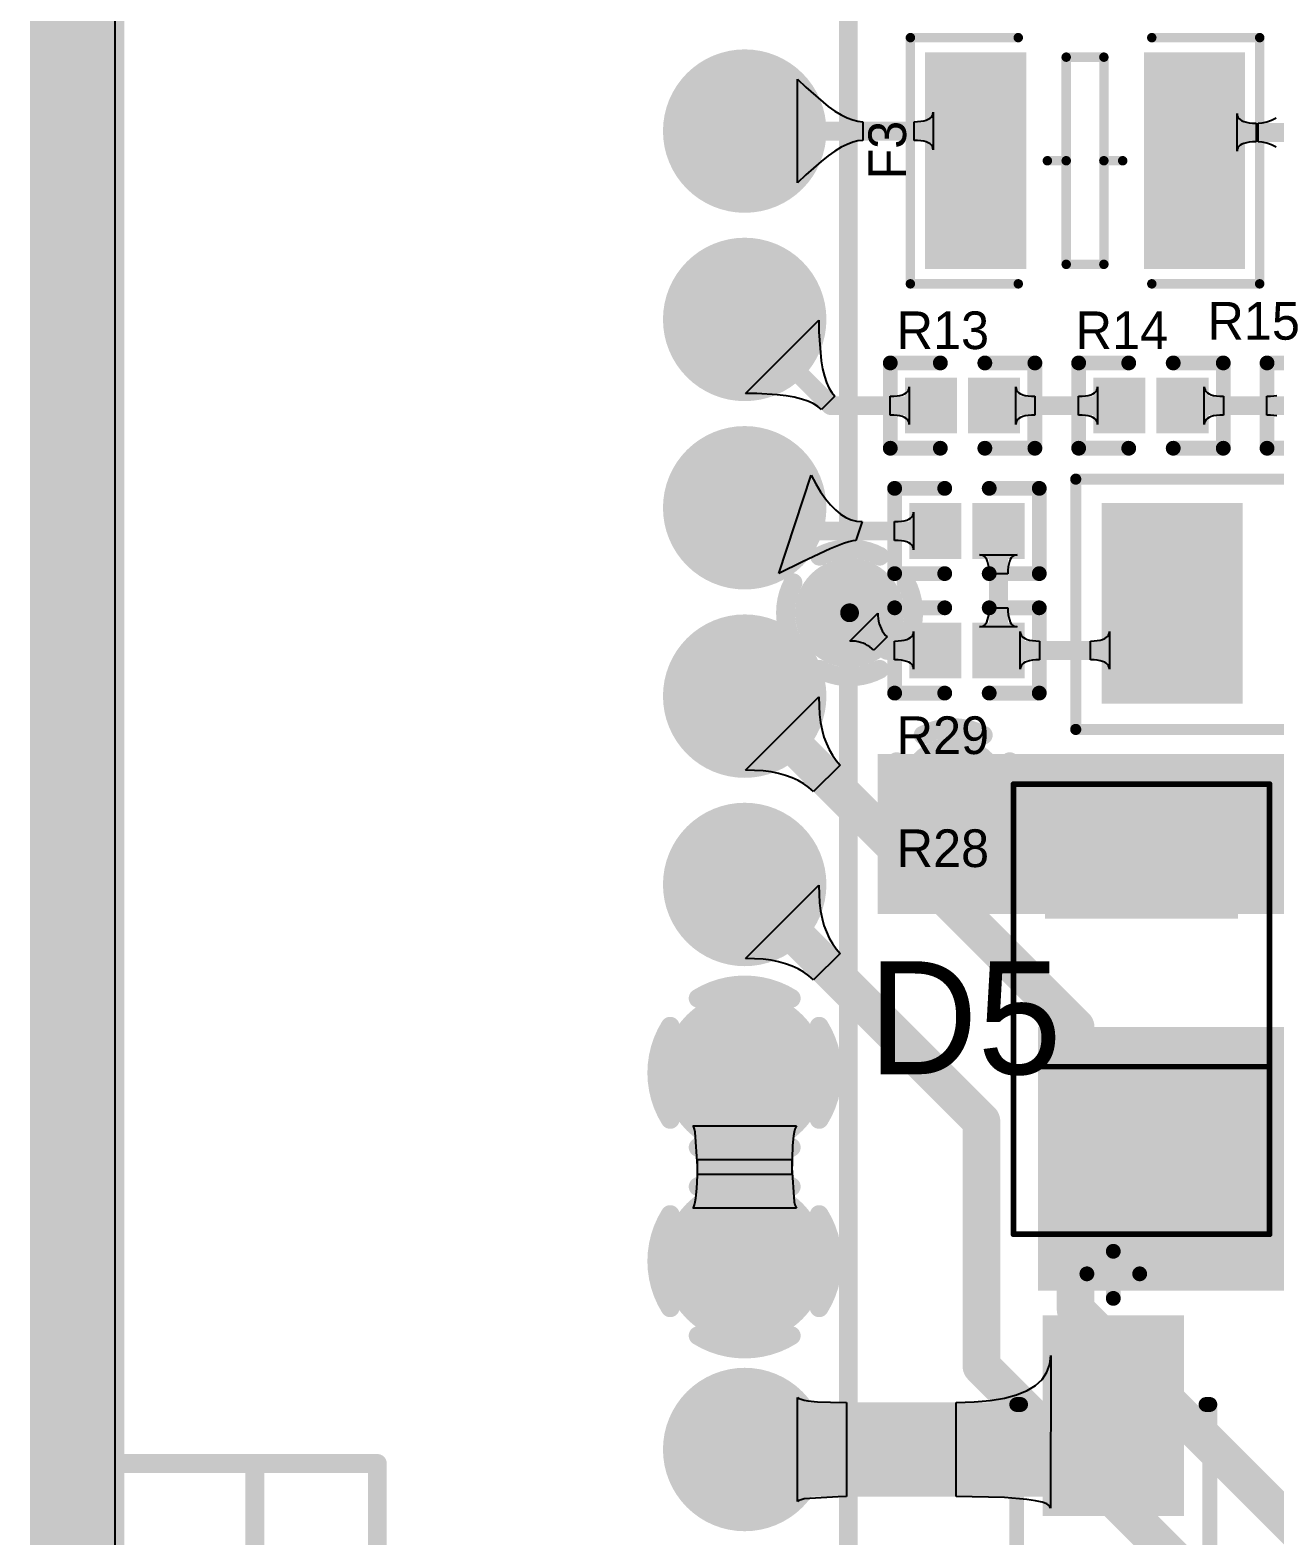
# Model space of a CAD drawing. Header units: millimetres. Extents: x -1 to 102, y -51 to 1.
# Drawn here: x -0.64 to 16.15, y -40.13 to -19.83 of the extents above; entities that cross this region are included whole.
import ezdxf

# ---------------------------------------------------------------- set-up
doc = ezdxf.new("R2010")
doc.units = ezdxf.units.MM
for name, color, linetype in [('BottomLayer', 5, 'Continuous'), ('InternalPlane1', 76, 'Continuous'), ('InternalPlane2', 16, 'Continuous'), ('Mechanical1', 6, 'Continuous'), ('MultiLayer', 9, 'Continuous'), ('TopLayer', 1, 'Continuous'), ('TopOverlay', 2, 'Continuous'), ('TopSolder', 216, 'Continuous')]:
    doc.layers.add(name, color=color, linetype=linetype)

msp = doc.modelspace()

# ---------------------------------------------------------------- linework, layer by layer
at = {"layer": 'BottomLayer'}
for p, q in [((9.01, -29.81), (10, -28.82)), ((10, -28.82), (10.002, -28.942)), ((10.002, -28.942), (10.009, -29.057)), ((10.009, -29.057), (10.023, -29.165)), ((10.023, -29.165), (10.043, -29.267)), ((10.043, -29.267), (10.069, -29.362)), ((10.069, -29.362), (10.101, -29.45)), ((10.101, -29.45), (10.138, -29.532)), ((10.138, -29.532), (10.182, -29.608)), ((10.182, -29.608), (10.232, -29.676)), ((9.132, -29.812), (9.01, -29.81)), ((9.247, -29.819), (9.132, -29.812)), ((9.355, -29.833), (9.247, -29.819)), ((9.457, -29.853), (9.355, -29.833)), ((10.288, -29.739), (9.929, -30.098)), ((10.232, -29.676), (10.288, -29.739)), ((9.552, -29.879), (9.457, -29.853)), ((9.64, -29.911), (9.552, -29.879)), ((9.722, -29.948), (9.64, -29.911)), ((9.798, -29.992), (9.722, -29.948)), ((9.866, -30.042), (9.798, -29.992)), ((9.929, -30.098), (9.866, -30.042)), ((9.01, -32.35), (10, -31.36)), ((10, -31.36), (10.002, -31.482)), ((10.002, -31.482), (10.009, -31.597)), ((10.009, -31.597), (10.023, -31.705)), ((10.023, -31.705), (10.043, -31.807)), ((10.043, -31.807), (10.069, -31.902)), ((10.069, -31.902), (10.101, -31.99)), ((10.101, -31.99), (10.138, -32.072)), ((10.138, -32.072), (10.182, -32.148)), ((10.288, -32.279), (9.929, -32.638)), ((10.182, -32.148), (10.232, -32.216)), ((10.232, -32.216), (10.288, -32.279)), ((9.132, -32.352), (9.01, -32.35)), ((9.247, -32.359), (9.132, -32.352)), ((9.355, -32.373), (9.247, -32.359)), ((9.457, -32.393), (9.355, -32.373)), ((9.552, -32.419), (9.457, -32.393)), ((9.64, -32.451), (9.552, -32.419)), ((9.722, -32.488), (9.64, -32.451)), ((9.798, -32.532), (9.722, -32.488)), ((9.866, -32.582), (9.798, -32.532)), ((9.929, -32.638), (9.866, -32.582))]:
    msp.add_line(p, q, dxfattribs=at)
for points, const_width in [([(8.5, -21.19, 1), (9.5, -21.19, 1)], 1), ([(8.5, -23.73, 1), (9.5, -23.73, 1)], 1), ([(8.5, -26.27, 1), (9.5, -26.27, 1)], 1), ([(10.223, -27.686, 1), (10.604, -27.686, 1)], 0.381), ([(8.5, -28.81, 1), (9.5, -28.81, 1)], 1), ([(8.873, -28.81, 1), (9.127, -28.81, 1)], 0.254), ([(11.62, -30.099, 1), (12.002, -30.099, 1)], 0.381), ([(8.5, -31.35, 1), (9.5, -31.35, 1)], 1), ([(8.873, -31.35, 1), (9.127, -31.35, 1)], 0.254), ([(8.5, -33.89, 1), (9.5, -33.89, 1)], 1), ([(13.335, -33.272, 1), (13.589, -33.272, 1)], 0.254), ([(13.335, -33.272, 1), (13.589, -33.272, 1)], 0.254), ([(12.065, -34.542, 1), (12.319, -34.542, 1)], 0.254), ([(12.065, -34.542, 1), (12.319, -34.542, 1)], 0.254), ([(8.5, -36.43, 1), (9.5, -36.43, 1)], 1), ([(13.335, -37.084, 1), (13.589, -37.084, 1)], 0.254), ([(13.335, -37.084, 1), (13.589, -37.084, 1)], 0.254), ([(12.065, -37.846, 1), (12.319, -37.846, 1)], 0.254), ([(12.065, -37.846, 1), (12.319, -37.846, 1)], 0.254), ([(8.5, -38.97, 1), (9.5, -38.97, 1)], 1)]:
    msp.add_lwpolyline(points, format="xyb", close=True, dxfattribs=dict(at, const_width=const_width))
at = {"layer": 'BottomLayer', "const_width": 0.508}
for points in [[(9, -28.81), (13.462, -33.272)], [(9, -31.35), (12.192, -34.542)], [(13.462, -37.084), (13.462, -33.272)], [(12.192, -37.846), (12.192, -34.542)], [(13.462, -37.084), (23.876, -47.498)], [(12.192, -37.846), (22.86, -48.514)]]:
    msp.add_lwpolyline(points, dxfattribs=at)
at = {"layer": 'InternalPlane1'}
msp.add_line((0.51, -49.655), (0.51, -0.51), dxfattribs=at)
at = {"layer": 'InternalPlane1', "const_width": 1.016}
msp.add_lwpolyline([(0, -50.165), (0, 0)], dxfattribs=at)
at = {"layer": 'InternalPlane1'}
for points, const_width in [([(8.471, -21.19, 1), (9.529, -21.19, 1)], 1.058), ([(8.471, -23.73, 1), (9.529, -23.73, 1)], 1.058), ([(8.471, -26.27, 1), (9.529, -26.27, 1)], 1.058), ([(9.945, -26.923, 1), (10.072, -26.923, 1)], 0.127), ([(10.756, -26.923, 1), (10.883, -26.923, 1)], 0.127), ([(9.588, -27.281, 1), (9.715, -27.281, 1)], 0.127), ([(11.113, -27.281, 1), (11.24, -27.281, 1)], 0.127), ([(8.471, -28.81, 1), (9.529, -28.81, 1)], 1.058), ([(9.588, -28.091, 1), (9.715, -28.091, 1)], 0.127), ([(11.113, -28.091, 1), (11.24, -28.091, 1)], 0.127), ([(9.945, -28.449, 1), (10.072, -28.449, 1)], 0.127), ([(10.756, -28.449, 1), (10.883, -28.449, 1)], 0.127), ([(11.342, -29.336, 1), (11.469, -29.336, 1)], 0.127), ([(12.153, -29.336, 1), (12.28, -29.336, 1)], 0.127), ([(10.985, -29.694, 1), (11.112, -29.694, 1)], 0.127), ([(12.51, -29.694, 1), (12.637, -29.694, 1)], 0.127), ([(8.471, -31.35, 1), (9.529, -31.35, 1)], 1.058), ([(10.985, -30.504, 1), (11.112, -30.504, 1)], 0.127), ([(12.51, -30.504, 1), (12.637, -30.504, 1)], 0.127), ([(11.342, -30.862, 1), (11.469, -30.862, 1)], 0.127), ([(12.153, -30.862, 1), (12.28, -30.862, 1)], 0.127), ([(8.309, -32.885, 1), (8.436, -32.885, 1)], 0.127), ([(9.564, -32.885, 1), (9.691, -32.885, 1)], 0.127), ([(7.932, -33.262, 1), (8.059, -33.262, 1)], 0.127), ([(9.941, -33.262, 1), (10.068, -33.262, 1)], 0.127), ([(7.932, -34.518, 1), (8.059, -34.518, 1)], 0.127), ([(9.941, -34.518, 1), (10.068, -34.518, 1)], 0.127), ([(8.309, -34.895, 1), (8.436, -34.895, 1)], 0.127), ([(9.564, -34.895, 1), (9.691, -34.895, 1)], 0.127), ([(8.309, -35.425, 1), (8.436, -35.425, 1)], 0.127), ([(9.564, -35.425, 1), (9.691, -35.425, 1)], 0.127), ([(7.932, -35.802, 1), (8.059, -35.802, 1)], 0.127), ([(9.941, -35.802, 1), (10.068, -35.802, 1)], 0.127), ([(7.932, -37.058, 1), (8.059, -37.058, 1)], 0.127), ([(9.941, -37.058, 1), (10.068, -37.058, 1)], 0.127), ([(8.309, -37.435, 1), (8.436, -37.435, 1)], 0.127), ([(9.564, -37.435, 1), (9.691, -37.435, 1)], 0.127), ([(8.471, -38.97, 1), (9.529, -38.97, 1)], 1.058)]:
    msp.add_lwpolyline(points, format="xyb", close=True, dxfattribs=dict(at, const_width=const_width))
at = {"layer": 'InternalPlane1', "const_width": 0.254}
for points in [[(10.009, -26.923, -0.249328), (10.819, -26.923)], [(9.651, -28.091, -0.249328), (9.651, -27.281)], [(11.177, -27.281, -0.249328), (11.177, -28.091)], [(10.819, -28.449, -0.249328), (10.009, -28.449)], [(11.406, -29.336, -0.249328), (12.216, -29.336)], [(11.048, -30.504, -0.249328), (11.048, -29.694)], [(12.574, -29.694, -0.249328), (12.574, -30.504)], [(12.216, -30.862, -0.249328), (11.406, -30.862)], [(8.372, -32.885, -0.286745), (9.628, -32.885)], [(7.995, -34.518, -0.286745), (7.995, -33.262)], [(10.005, -33.262, -0.286745), (10.005, -34.518)], [(9.628, -34.895, -0.286745), (8.372, -34.895)], [(8.372, -35.425, -0.286745), (9.628, -35.425)], [(7.995, -37.058, -0.286745), (7.995, -35.802)], [(10.005, -35.802, -0.286745), (10.005, -37.058)], [(9.628, -37.435, -0.286745), (8.372, -37.435)]]:
    msp.add_lwpolyline(points, format="xyb", dxfattribs=at)
at = {"layer": 'InternalPlane2'}
msp.add_line((0.51, -49.655), (0.51, -0.51), dxfattribs=at)
at = {"layer": 'InternalPlane2', "const_width": 1.016}
msp.add_lwpolyline([(0, -50.165), (0, 0)], dxfattribs=at)
at = {"layer": 'InternalPlane2'}
for points, const_width in [([(8.471, -21.19, 1), (9.529, -21.19, 1)], 1.058), ([(8.471, -23.73, 1), (9.529, -23.73, 1)], 1.058), ([(8.471, -26.27, 1), (9.529, -26.27, 1)], 1.058), ([(10.046, -27.686, 1), (10.782, -27.686, 1)], 0.737), ([(8.471, -28.81, 1), (9.529, -28.81, 1)], 1.058), ([(11.443, -30.099, 1), (12.179, -30.099, 1)], 0.737), ([(8.471, -31.35, 1), (9.529, -31.35, 1)], 1.058), ([(8.471, -33.89, 1), (9.529, -33.89, 1)], 1.058), ([(8.471, -36.43, 1), (9.529, -36.43, 1)], 1.058), ([(8.471, -38.97, 1), (9.529, -38.97, 1)], 1.058)]:
    msp.add_lwpolyline(points, format="xyb", close=True, dxfattribs=dict(at, const_width=const_width))
at = {"layer": 'Mechanical1', "const_width": 1.27}
msp.add_lwpolyline([(0, -50.165), (0, 0)], dxfattribs=at)
at = {"layer": 'MultiLayer'}
for points, const_width in [([(8.5, -21.19, 1), (9.5, -21.19, 1)], 1), ([(8.5, -23.73, 1), (9.5, -23.73, 1)], 1), ([(8.5, -26.27, 1), (9.5, -26.27, 1)], 1), ([(10.223, -27.686, 1), (10.604, -27.686, 1)], 0.381), ([(8.5, -28.81, 1), (9.5, -28.81, 1)], 1), ([(11.62, -30.099, 1), (12.002, -30.099, 1)], 0.381), ([(8.5, -31.35, 1), (9.5, -31.35, 1)], 1), ([(8.5, -33.89, 1), (9.5, -33.89, 1)], 1), ([(8.5, -36.43, 1), (9.5, -36.43, 1)], 1), ([(8.5, -38.97, 1), (9.5, -38.97, 1)], 1)]:
    msp.add_lwpolyline(points, format="xyb", close=True, dxfattribs=dict(at, const_width=const_width))
at = {"layer": 'TopLayer'}
for p, q in [((9.714, -21.89), (9.714, -20.49)), ((9.714, -20.49), (9.824, -20.599)), ((9.824, -20.599), (10.124, -20.857)), ((10.124, -20.857), (10.214, -20.92)), ((10.214, -20.92), (10.3, -20.971)), ((10.3, -20.971), (10.38, -21.011)), ((10.38, -21.011), (10.456, -21.04)), ((10.456, -21.04), (10.526, -21.057)), ((10.526, -21.057), (10.592, -21.063)), ((10.592, -21.063), (10.592, -21.317)), ((11.283, -21.063), (11.332, -21.062)), ((11.283, -21.317), (11.283, -21.063)), ((11.332, -21.062), (11.376, -21.058)), ((11.376, -21.058), (11.414, -21.052)), ((11.414, -21.052), (11.448, -21.043)), ((11.448, -21.043), (11.476, -21.031)), ((11.476, -21.031), (11.499, -21.017)), ((11.499, -21.017), (11.517, -21.001)), ((11.517, -21.001), (11.53, -20.982)), ((11.53, -20.982), (11.538, -20.96)), ((11.538, -20.96), (11.54, -20.936)), ((11.54, -20.936), (11.54, -21.444)), ((15.638, -21.463), (15.638, -20.955)), ((15.638, -20.955), (15.64, -20.979)), ((15.64, -20.979), (15.648, -21.001)), ((15.648, -21.001), (15.661, -21.02)), ((15.661, -21.02), (15.679, -21.036)), ((15.679, -21.036), (15.702, -21.05)), ((15.702, -21.05), (15.73, -21.062)), ((15.73, -21.062), (15.764, -21.071)), ((15.764, -21.071), (15.802, -21.077)), ((15.802, -21.077), (15.846, -21.081)), ((15.846, -21.081), (15.895, -21.082)), ((15.895, -21.082), (15.895, -21.336)), ((15.923, -21.082), (15.979, -21.078)), ((15.923, -21.336), (15.923, -21.082)), ((15.979, -21.078), (16.039, -21.065)), ((16.039, -21.065), (16.101, -21.043)), ((16.101, -21.043), (16.166, -21.013)), ((10.592, -21.317), (10.526, -21.323)), ((11.332, -21.318), (11.283, -21.317)), ((11.376, -21.322), (11.332, -21.318)), ((10.124, -21.523), (10.029, -21.598)), ((10.214, -21.46), (10.124, -21.523)), ((10.3, -21.409), (10.214, -21.46)), ((10.38, -21.369), (10.3, -21.409)), ((10.456, -21.34), (10.38, -21.369)), ((10.526, -21.323), (10.456, -21.34)), ((11.414, -21.328), (11.376, -21.322)), ((11.448, -21.337), (11.414, -21.328)), ((11.476, -21.349), (11.448, -21.337)), ((11.499, -21.363), (11.476, -21.349)), ((11.517, -21.379), (11.499, -21.363)), ((11.53, -21.398), (11.517, -21.379)), ((11.538, -21.42), (11.53, -21.398)), ((11.54, -21.444), (11.538, -21.42)), ((15.64, -21.439), (15.638, -21.463)), ((15.648, -21.417), (15.64, -21.439)), ((15.661, -21.398), (15.648, -21.417)), ((15.679, -21.382), (15.661, -21.398)), ((15.702, -21.368), (15.679, -21.382)), ((15.73, -21.356), (15.702, -21.368)), ((15.764, -21.347), (15.73, -21.356)), ((15.802, -21.341), (15.764, -21.347)), ((15.846, -21.337), (15.802, -21.341)), ((15.895, -21.336), (15.846, -21.337)), ((15.979, -21.34), (15.923, -21.336)), ((16.039, -21.353), (15.979, -21.34)), ((16.101, -21.375), (16.039, -21.353)), ((16.166, -21.405), (16.101, -21.375)), ((10.029, -21.598), (9.824, -21.781)), ((9.824, -21.781), (9.714, -21.89)), ((9.01, -24.73), (10, -23.74)), ((10, -23.74), (10.001, -23.895)), ((10.001, -23.895), (10.031, -24.289)), ((10.031, -24.289), (10.05, -24.398)), ((10.05, -24.398), (10.074, -24.494)), ((10.074, -24.494), (10.102, -24.58)), ((9.165, -24.731), (9.01, -24.73)), ((9.439, -24.746), (9.165, -24.731)), ((9.559, -24.761), (9.439, -24.746)), ((9.668, -24.78), (9.559, -24.761)), ((10.215, -24.766), (10.036, -24.945)), ((10.102, -24.58), (10.135, -24.653)), ((10.135, -24.653), (10.173, -24.715)), ((10.173, -24.715), (10.215, -24.766)), ((10.962, -24.765), (11.011, -24.764)), ((10.962, -25.019), (10.962, -24.765)), ((11.011, -24.764), (11.055, -24.76)), ((11.055, -24.76), (11.093, -24.754)), ((11.093, -24.754), (11.127, -24.745)), ((11.127, -24.745), (11.155, -24.733)), ((11.155, -24.733), (11.178, -24.719)), ((11.178, -24.719), (11.196, -24.703)), ((11.196, -24.703), (11.209, -24.684)), ((11.209, -24.684), (11.217, -24.662)), ((11.217, -24.662), (11.219, -24.638)), ((11.219, -24.638), (11.219, -25.146)), ((12.657, -25.146), (12.657, -24.638)), ((12.657, -24.638), (12.659, -24.662)), ((12.659, -24.662), (12.667, -24.684)), ((12.667, -24.684), (12.68, -24.703)), ((12.68, -24.703), (12.698, -24.719)), ((12.698, -24.719), (12.721, -24.733)), ((12.721, -24.733), (12.749, -24.745)), ((12.749, -24.745), (12.783, -24.754)), ((12.783, -24.754), (12.821, -24.76)), ((12.821, -24.76), (12.865, -24.764)), ((12.865, -24.764), (12.914, -24.765)), ((12.914, -24.765), (12.914, -25.019)), ((13.502, -24.765), (13.551, -24.764)), ((13.502, -25.019), (13.502, -24.765)), ((13.551, -24.764), (13.595, -24.76)), ((13.595, -24.76), (13.633, -24.754)), ((13.633, -24.754), (13.667, -24.745)), ((13.667, -24.745), (13.695, -24.733)), ((13.695, -24.733), (13.718, -24.719)), ((13.718, -24.719), (13.736, -24.703)), ((13.736, -24.703), (13.749, -24.684)), ((13.749, -24.684), (13.757, -24.662)), ((13.757, -24.662), (13.759, -24.638)), ((13.759, -24.638), (13.759, -25.146)), ((15.197, -25.146), (15.197, -24.638)), ((15.197, -24.638), (15.199, -24.662)), ((15.199, -24.662), (15.207, -24.684)), ((15.207, -24.684), (15.22, -24.703)), ((15.22, -24.703), (15.238, -24.719)), ((15.238, -24.719), (15.261, -24.733)), ((15.261, -24.733), (15.289, -24.745)), ((15.289, -24.745), (15.323, -24.754)), ((15.323, -24.754), (15.361, -24.76)), ((15.361, -24.76), (15.405, -24.764)), ((15.405, -24.764), (15.454, -24.765)), ((15.454, -24.765), (15.454, -25.019)), ((16.042, -24.765), (16.091, -24.764)), ((16.042, -25.019), (16.042, -24.765)), ((16.091, -24.764), (16.135, -24.76)), ((16.135, -24.76), (16.173, -24.754)), ((9.764, -24.804), (9.668, -24.78)), ((9.85, -24.832), (9.764, -24.804)), ((9.923, -24.865), (9.85, -24.832)), ((9.985, -24.903), (9.923, -24.865)), ((10.036, -24.945), (9.985, -24.903)), ((11.011, -25.02), (10.962, -25.019)), ((11.055, -25.024), (11.011, -25.02)), ((11.093, -25.03), (11.055, -25.024)), ((11.127, -25.039), (11.093, -25.03)), ((11.155, -25.051), (11.127, -25.039)), ((11.178, -25.065), (11.155, -25.051)), ((11.196, -25.081), (11.178, -25.065)), ((11.209, -25.1), (11.196, -25.081)), ((11.217, -25.122), (11.209, -25.1)), ((11.219, -25.146), (11.217, -25.122)), ((12.659, -25.122), (12.657, -25.146)), ((12.667, -25.1), (12.659, -25.122)), ((12.68, -25.081), (12.667, -25.1)), ((12.698, -25.065), (12.68, -25.081)), ((12.721, -25.051), (12.698, -25.065)), ((12.749, -25.039), (12.721, -25.051)), ((12.783, -25.03), (12.749, -25.039)), ((12.821, -25.024), (12.783, -25.03)), ((12.865, -25.02), (12.821, -25.024)), ((12.914, -25.019), (12.865, -25.02)), ((13.551, -25.02), (13.502, -25.019)), ((13.595, -25.024), (13.551, -25.02)), ((13.633, -25.03), (13.595, -25.024)), ((13.667, -25.039), (13.633, -25.03)), ((13.695, -25.051), (13.667, -25.039)), ((13.718, -25.065), (13.695, -25.051)), ((13.736, -25.081), (13.718, -25.065)), ((13.749, -25.1), (13.736, -25.081)), ((13.757, -25.122), (13.749, -25.1)), ((13.759, -25.146), (13.757, -25.122)), ((15.199, -25.122), (15.197, -25.146)), ((15.207, -25.1), (15.199, -25.122)), ((15.22, -25.081), (15.207, -25.1)), ((15.238, -25.065), (15.22, -25.081)), ((15.261, -25.051), (15.238, -25.065)), ((15.289, -25.039), (15.261, -25.051)), ((15.323, -25.03), (15.289, -25.039)), ((15.361, -25.024), (15.323, -25.03)), ((15.405, -25.02), (15.361, -25.024)), ((15.454, -25.019), (15.405, -25.02)), ((16.091, -25.02), (16.042, -25.019)), ((16.135, -25.024), (16.091, -25.02)), ((16.173, -25.03), (16.135, -25.024)), ((9.459, -27.158), (9.897, -25.829)), ((9.897, -25.829), (9.96, -25.948)), ((9.96, -25.948), (10.023, -26.055)), ((10.023, -26.055), (10.089, -26.149)), ((10.089, -26.149), (10.155, -26.23)), ((10.155, -26.23), (10.223, -26.299)), ((10.223, -26.299), (10.292, -26.356)), ((10.292, -26.356), (10.363, -26.4)), ((11.237, -26.41), (11.255, -26.394)), ((11.255, -26.394), (11.268, -26.375)), ((11.268, -26.375), (11.276, -26.353)), ((11.276, -26.353), (11.278, -26.329)), ((11.278, -26.329), (11.278, -26.837)), ((10.363, -26.4), (10.435, -26.431)), ((10.435, -26.431), (10.508, -26.45)), ((10.583, -26.456), (10.498, -26.71)), ((10.508, -26.45), (10.583, -26.456)), ((11.021, -26.456), (11.07, -26.455)), ((11.021, -26.71), (11.021, -26.456)), ((11.07, -26.455), (11.114, -26.451)), ((11.114, -26.451), (11.152, -26.445)), ((11.152, -26.445), (11.186, -26.436)), ((11.186, -26.436), (11.214, -26.424)), ((11.214, -26.424), (11.237, -26.41)), ((10.333, -26.75), (10.153, -26.822)), ((10.402, -26.728), (10.333, -26.75)), ((10.457, -26.714), (10.402, -26.728)), ((10.498, -26.71), (10.457, -26.714)), ((11.07, -26.711), (11.021, -26.71)), ((11.114, -26.715), (11.07, -26.711)), ((11.152, -26.721), (11.114, -26.715)), ((11.186, -26.73), (11.152, -26.721)), ((11.214, -26.742), (11.186, -26.73)), ((11.237, -26.756), (11.214, -26.742)), ((11.255, -26.772), (11.237, -26.756)), ((11.268, -26.791), (11.255, -26.772)), ((11.276, -26.813), (11.268, -26.791)), ((9.778, -26.997), (9.459, -27.158)), ((10.153, -26.822), (9.778, -26.997)), ((11.278, -26.837), (11.276, -26.813)), ((12.192, -26.907), (12.168, -26.905)), ((12.168, -26.905), (12.676, -26.905)), ((12.214, -26.915), (12.192, -26.907)), ((12.233, -26.928), (12.214, -26.915)), ((12.249, -26.946), (12.233, -26.928)), ((12.263, -26.968), (12.249, -26.946)), ((12.275, -26.996), (12.263, -26.968)), ((12.284, -27.029), (12.275, -26.996)), ((12.569, -26.996), (12.56, -27.029)), ((12.581, -26.968), (12.569, -26.996)), ((12.595, -26.946), (12.581, -26.968)), ((12.611, -26.928), (12.595, -26.946)), ((12.63, -26.915), (12.611, -26.928)), ((12.652, -26.907), (12.63, -26.915)), ((12.676, -26.905), (12.652, -26.907)), ((12.29, -27.068), (12.284, -27.029)), ((12.294, -27.111), (12.29, -27.068)), ((12.295, -27.159), (12.294, -27.111)), ((12.549, -27.159), (12.295, -27.159)), ((12.55, -27.111), (12.549, -27.159)), ((12.554, -27.068), (12.55, -27.111)), ((12.56, -27.029), (12.554, -27.068)), ((10.418, -28.067), (10.795, -27.69)), ((10.795, -27.69), (10.796, -27.728)), ((10.796, -27.728), (10.799, -27.765)), ((10.799, -27.765), (10.805, -27.801)), ((10.805, -27.801), (10.814, -27.835)), ((12.249, -27.834), (12.263, -27.811)), ((12.263, -27.811), (12.275, -27.783)), ((12.275, -27.783), (12.284, -27.749)), ((12.284, -27.749), (12.29, -27.711)), ((12.29, -27.711), (12.294, -27.667)), ((12.294, -27.667), (12.295, -27.618)), ((12.295, -27.618), (12.549, -27.618)), ((12.549, -27.618), (12.55, -27.667)), ((12.55, -27.667), (12.554, -27.711)), ((12.554, -27.711), (12.56, -27.749)), ((12.56, -27.749), (12.569, -27.783)), ((12.569, -27.783), (12.581, -27.811)), ((12.581, -27.811), (12.595, -27.834)), ((10.919, -28.012), (10.74, -28.191)), ((10.814, -27.835), (10.825, -27.868)), ((10.825, -27.868), (10.839, -27.9)), ((10.839, -27.9), (10.855, -27.93)), ((10.855, -27.93), (10.874, -27.959)), ((10.874, -27.959), (10.895, -27.986)), ((10.895, -27.986), (10.919, -28.012)), ((11.214, -28.035), (11.237, -28.021)), ((11.237, -28.021), (11.255, -28.005)), ((11.255, -28.005), (11.268, -27.986)), ((11.268, -27.986), (11.276, -27.964)), ((11.276, -27.964), (11.278, -27.94)), ((11.278, -27.94), (11.278, -28.448)), ((12.168, -27.875), (12.192, -27.873)), ((12.676, -27.875), (12.168, -27.875)), ((12.192, -27.873), (12.214, -27.865)), ((12.214, -27.865), (12.233, -27.852)), ((12.233, -27.852), (12.249, -27.834)), ((12.595, -27.834), (12.611, -27.852)), ((12.611, -27.852), (12.63, -27.865)), ((12.63, -27.865), (12.652, -27.873)), ((12.652, -27.873), (12.676, -27.875)), ((12.716, -28.448), (12.716, -27.94)), ((12.716, -27.94), (12.718, -27.964)), ((12.718, -27.964), (12.726, -27.986)), ((12.726, -27.986), (12.739, -28.005)), ((12.739, -28.005), (12.757, -28.021)), ((12.757, -28.021), (12.78, -28.035)), ((13.854, -28.035), (13.876, -28.021)), ((13.876, -28.021), (13.894, -28.005)), ((13.894, -28.005), (13.907, -27.986)), ((13.907, -27.986), (13.915, -27.964)), ((13.915, -27.964), (13.917, -27.94)), ((13.917, -27.94), (13.917, -28.448)), ((10.456, -28.068), (10.418, -28.067)), ((10.493, -28.071), (10.456, -28.068)), ((10.529, -28.077), (10.493, -28.071)), ((10.563, -28.086), (10.529, -28.077)), ((10.596, -28.097), (10.563, -28.086)), ((10.628, -28.111), (10.596, -28.097)), ((10.658, -28.127), (10.628, -28.111)), ((10.687, -28.146), (10.658, -28.127)), ((10.714, -28.167), (10.687, -28.146)), ((10.74, -28.191), (10.714, -28.167)), ((11.021, -28.067), (11.07, -28.066)), ((11.021, -28.321), (11.021, -28.067)), ((11.07, -28.066), (11.114, -28.062)), ((11.114, -28.062), (11.152, -28.056)), ((11.152, -28.056), (11.186, -28.047)), ((11.186, -28.047), (11.214, -28.035)), ((12.78, -28.035), (12.808, -28.047)), ((12.808, -28.047), (12.842, -28.056)), ((12.842, -28.056), (12.88, -28.062)), ((12.88, -28.062), (12.924, -28.066)), ((12.924, -28.066), (12.973, -28.067)), ((12.973, -28.067), (12.973, -28.321)), ((13.663, -28.067), (13.711, -28.066)), ((13.663, -28.321), (13.663, -28.067)), ((13.711, -28.066), (13.754, -28.062)), ((13.754, -28.062), (13.793, -28.056)), ((13.793, -28.056), (13.826, -28.047)), ((13.826, -28.047), (13.854, -28.035)), ((11.07, -28.322), (11.021, -28.321)), ((11.114, -28.326), (11.07, -28.322)), ((11.152, -28.332), (11.114, -28.326)), ((11.186, -28.341), (11.152, -28.332)), ((11.214, -28.353), (11.186, -28.341)), ((11.237, -28.367), (11.214, -28.353)), ((11.255, -28.383), (11.237, -28.367)), ((11.268, -28.402), (11.255, -28.383)), ((11.276, -28.424), (11.268, -28.402)), ((11.278, -28.448), (11.276, -28.424)), ((12.718, -28.424), (12.716, -28.448)), ((12.726, -28.402), (12.718, -28.424)), ((12.739, -28.383), (12.726, -28.402)), ((12.757, -28.367), (12.739, -28.383)), ((12.78, -28.353), (12.757, -28.367)), ((12.808, -28.341), (12.78, -28.353)), ((12.842, -28.332), (12.808, -28.341)), ((12.88, -28.326), (12.842, -28.332)), ((12.924, -28.322), (12.88, -28.326)), ((12.973, -28.321), (12.924, -28.322)), ((13.711, -28.322), (13.663, -28.321)), ((13.754, -28.326), (13.711, -28.322)), ((13.793, -28.332), (13.754, -28.326)), ((13.826, -28.341), (13.793, -28.332)), ((13.854, -28.353), (13.826, -28.341)), ((13.876, -28.367), (13.854, -28.353)), ((13.894, -28.383), (13.876, -28.367)), ((13.907, -28.402), (13.894, -28.383)), ((13.915, -28.424), (13.907, -28.402)), ((13.917, -28.448), (13.915, -28.424)), ((8.312, -34.622), (8.3, -34.604)), ((8.3, -34.604), (9.7, -34.604)), ((8.323, -34.651), (8.312, -34.622)), ((8.333, -34.69), (8.323, -34.651)), ((8.364, -35.149), (8.333, -34.69)), ((9.667, -34.69), (9.658, -34.74)), ((9.677, -34.651), (9.667, -34.69)), ((9.688, -34.622), (9.677, -34.651)), ((9.7, -34.604), (9.688, -34.622)), ((9.645, -34.872), (9.638, -35.046)), ((9.658, -34.74), (9.645, -34.872)), ((8.362, -35.274), (8.365, -35.057)), ((8.365, -35.057), (9.635, -35.057)), ((9.638, -35.046), (9.635, -35.263)), ((9.635, -35.057), (9.636, -35.171)), ((8.355, -35.448), (8.362, -35.274)), ((8.365, -35.263), (8.364, -35.149)), ((9.635, -35.263), (8.365, -35.263)), ((9.636, -35.171), (9.667, -35.63)), ((8.342, -35.58), (8.355, -35.448)), ((8.3, -35.716), (8.312, -35.698)), ((9.7, -35.716), (8.3, -35.716)), ((8.312, -35.698), (8.323, -35.669)), ((8.323, -35.669), (8.333, -35.63)), ((8.333, -35.63), (8.342, -35.58)), ((9.667, -35.63), (9.677, -35.669)), ((9.677, -35.669), (9.688, -35.698)), ((9.688, -35.698), (9.7, -35.716)), ((13.113, -37.821), (13.126, -37.7)), ((13.126, -37.7), (13.123, -39.76)), ((13.011, -38.024), (13.075, -37.929)), ((13.075, -37.929), (13.113, -37.821)), ((12.807, -38.176), (12.922, -38.106)), ((12.922, -38.106), (13.011, -38.024)), ((9.714, -39.67), (9.714, -38.27)), ((9.714, -38.27), (9.732, -38.282)), ((9.732, -38.282), (9.761, -38.293)), ((9.761, -38.293), (9.8, -38.303)), ((9.8, -38.303), (9.85, -38.312)), ((9.85, -38.312), (9.982, -38.325)), ((9.982, -38.325), (10.156, -38.332)), ((10.156, -38.332), (10.373, -38.335)), ((10.373, -38.335), (10.373, -39.605)), ((11.853, -38.335), (12.095, -38.329)), ((11.853, -39.605), (11.853, -38.335)), ((12.095, -38.329), (12.311, -38.31)), ((12.311, -38.31), (12.502, -38.278)), ((12.502, -38.278), (12.667, -38.233)), ((12.667, -38.233), (12.807, -38.176)), ((9.732, -39.658), (9.714, -39.67)), ((9.761, -39.647), (9.732, -39.658)), ((9.8, -39.637), (9.761, -39.647)), ((10.259, -39.606), (9.8, -39.637)), ((10.373, -39.605), (10.259, -39.606)), ((12.501, -39.619), (11.853, -39.605)), ((12.806, -39.644), (12.501, -39.619)), ((12.92, -39.661), (12.806, -39.644)), ((13.009, -39.681), (12.92, -39.661)), ((13.072, -39.704), (13.009, -39.681)), ((13.11, -39.731), (13.072, -39.704)), ((13.123, -39.76), (13.11, -39.731))]:
    msp.add_line(p, q, dxfattribs=at)
for points, const_width in [([(8.5, -21.19, 1), (9.5, -21.19, 1)], 1), ([(8.936, -21.19, 1), (9.063, -21.19, 1)], 0.127), ([(11.65, -21.19, 1), (11.777, -21.19, 1)], 0.127), ([(11.65, -21.19, 1), (11.777, -21.19, 1)], 0.127), ([(15.382, -21.209, 1), (15.509, -21.209, 1)], 0.127), ([(15.382, -21.209, 1), (15.509, -21.209, 1)], 0.127), ([(12.05, -21.59, 1), (12.177, -21.59, 1)], 0.127), ([(15.001, -21.59, 1), (15.128, -21.59, 1)], 0.127), ([(8.5, -23.73, 1), (9.5, -23.73, 1)], 1), ([(8.936, -23.73, 1), (9.063, -23.73, 1)], 0.127), ([(10.098, -24.892, 1), (10.225, -24.892, 1)], 0.127), ([(10.098, -24.892, 1), (10.225, -24.892, 1)], 0.127), ([(11.449, -24.892, 1), (11.576, -24.892, 1)], 0.127), ([(12.299, -24.892, 1), (12.426, -24.892, 1)], 0.127), ([(13.989, -24.892, 1), (14.116, -24.892, 1)], 0.127), ([(14.839, -24.892, 1), (14.966, -24.892, 1)], 0.127), ([(8.5, -26.27, 1), (9.5, -26.27, 1)], 1), ([(8.936, -26.27, 1), (9.063, -26.27, 1)], 0.127), ([(9.249, -26.583, 1), (9.376, -26.583, 1)], 0.127), ([(9.249, -26.583, 1), (9.376, -26.583, 1)], 0.127), ([(11.509, -26.583, 1), (11.636, -26.583, 1)], 0.127), ([(12.359, -26.583, 1), (12.486, -26.583, 1)], 0.127), ([(10.223, -27.686, 1), (10.604, -27.686, 1)], 0.381), ([(10.351, -27.686, 1), (10.477, -27.686, 1)], 0.127), ([(14.7, -27.559, 1), (14.827, -27.559, 1)], 0.127), ([(8.5, -28.81, 1), (9.5, -28.81, 1)], 1), ([(10.858, -28.194, 1), (10.985, -28.194, 1)], 0.127), ([(10.858, -28.194, 1), (10.985, -28.194, 1)], 0.127), ([(11.509, -28.194, 1), (11.636, -28.194, 1)], 0.127), ([(12.359, -28.194, 1), (12.486, -28.194, 1)], 0.127), ([(12.359, -28.194, 1), (12.486, -28.194, 1)], 0.127), ([(14.066, -28.194, 1), (14.193, -28.194, 1)], 0.127), ([(14.066, -28.194, 1), (14.193, -28.194, 1)], 0.127), ([(11.62, -30.099, 1), (12.002, -30.099, 1)], 0.381), ([(8.5, -31.35, 1), (9.5, -31.35, 1)], 1), ([(8.5, -33.89, 1), (9.5, -33.89, 1)], 1), ([(8.682, -33.89, 1), (9.317, -33.89, 1)], 0.635), ([(8.5, -36.43, 1), (9.5, -36.43, 1)], 1), ([(8.682, -36.43, 1), (9.317, -36.43, 1)], 0.635), ([(8.5, -38.97, 1), (9.5, -38.97, 1)], 1), ([(13.652, -38.513, 1), (14.287, -38.513, 1)], 0.635), ([(13.652, -38.755, 1), (14.287, -38.755, 1)], 0.635), ([(13.652, -38.755, 1), (14.287, -38.755, 1)], 0.635), ([(8.682, -38.97, 1), (9.317, -38.97, 1)], 0.635), ([(13.437, -38.97, 1), (14.072, -38.97, 1)], 0.635), ([(13.437, -38.97, 1), (14.072, -38.97, 1)], 0.635)]:
    msp.add_lwpolyline(points, format="xyb", close=True, dxfattribs=dict(at, const_width=const_width))
for points, const_width in [([(9, -21.19), (11.714, -21.19)], 0.254), ([(11.714, -21.19), (12.114, -21.59)], 0.254), ([(15.064, -21.59), (15.445, -21.209)], 0.254), ([(15.445, -21.209), (17.193, -21.209)], 0.254), ([(9, -23.73), (10.162, -24.892)], 0.254), ([(10.162, -24.892), (11.513, -24.892)], 0.254), ([(12.363, -24.892), (14.053, -24.892)], 0.254), ([(14.903, -24.892), (16.593, -24.892)], 0.254), ([(9, -26.27), (9.313, -26.583)], 0.254), ([(9.313, -26.583), (11.572, -26.583)], 0.254), ([(12.422, -28.194), (12.422, -26.583)], 0.254), ([(10.414, -27.686), (10.922, -28.194)], 0.254), ([(14.129, -28.194), (14.764, -27.559)], 0.254), ([(10.922, -28.194), (11.572, -28.194)], 0.254), ([(12.422, -28.194), (14.129, -28.194)], 0.254), ([(9, -36.43), (9, -33.89)], 1.27), ([(13.97, -38.755), (13.97, -38.513)], 1.27), ([(13.755, -38.97), (13.97, -38.755)], 1.27), ([(9, -38.97), (13.755, -38.97)], 1.27)]:
    msp.add_lwpolyline(points, dxfattribs=dict(at, const_width=const_width))
for points in [[(11.534, -22.95), (12.694, -22.95), (11.534, -20.23), (12.694, -20.23)], [(14.484, -22.95), (15.644, -22.95), (14.484, -20.23), (15.644, -20.23)], [(11.813, -24.567), (11.213, -24.567), (11.813, -25.217), (11.213, -25.217)], [(12.663, -24.567), (12.063, -24.567), (12.663, -25.217), (12.063, -25.217)], [(14.353, -24.567), (13.753, -24.567), (14.353, -25.217), (13.753, -25.217)], [(15.203, -24.567), (14.603, -24.567), (15.203, -25.217), (14.603, -25.217)], [(11.272, -26.908), (11.872, -26.908), (11.272, -26.258), (11.872, -26.258)], [(12.122, -26.908), (12.722, -26.908), (12.122, -26.258), (12.722, -26.258)], [(13.914, -26.309), (13.914, -28.809), (15.614, -26.309), (15.614, -28.809)], [(11.272, -28.519), (11.872, -28.519), (11.272, -27.869), (11.872, -27.869)], [(12.122, -28.519), (12.722, -28.519), (12.122, -27.869), (12.722, -27.869)], [(10.795, -31.75), (18.034, -31.75), (10.795, -29.591), (18.034, -29.591)], [(13.101, -31.76), (15.601, -31.76), (13.101, -30.16), (15.601, -30.16)], [(12.954, -36.83), (18.923, -36.83), (12.954, -33.274), (18.923, -33.274)], [(13.101, -35.88), (15.601, -35.88), (13.101, -34.28), (15.601, -34.28)], [(14.82, -39.763), (14.82, -37.263), (13.12, -39.763), (13.12, -37.263)]]:
    msp.add_solid(points, dxfattribs=at)
at = {"layer": 'TopOverlay'}
for points, const_width in [([(0.1, -41.19), (0.1, -8.81)], 0.254), ([(10.397, -41.19), (10.397, -8.81)], 0.254), ([(11.234, -19.93), (12.689, -19.93)], 0.127), ([(11.234, -23.25), (11.234, -19.93)], 0.127), ([(14.489, -19.93), (15.944, -19.93)], 0.127), ([(15.944, -23.25), (15.944, -19.93)], 0.127), ([(13.335, -22.987), (13.335, -20.193)], 0.127), ([(13.335, -20.193), (13.843, -20.193)], 0.127), ([(13.843, -22.987), (13.843, -20.193)], 0.127), ([(13.081, -21.59), (13.335, -21.59)], 0.127), ([(13.843, -21.59), (14.097, -21.59)], 0.127), ([(13.335, -22.987), (13.843, -22.987)], 0.127), ([(11.234, -23.25), (12.689, -23.25)], 0.127), ([(14.489, -23.25), (15.944, -23.25)], 0.127), ([(10.963, -25.467), (10.963, -24.317)], 0.2), ([(10.963, -24.317), (11.638, -24.317)], 0.2), ([(12.238, -24.317), (12.913, -24.317)], 0.2), ([(12.913, -25.467), (12.913, -24.317)], 0.2), ([(13.503, -25.467), (13.503, -24.317)], 0.2), ([(13.503, -24.317), (14.178, -24.317)], 0.2), ([(14.778, -24.317), (15.453, -24.317)], 0.2), ([(15.453, -25.467), (15.453, -24.317)], 0.2), ([(16.043, -25.467), (16.043, -24.317)], 0.2), ([(16.043, -24.317), (16.718, -24.317)], 0.2), ([(10.963, -25.467), (11.638, -25.467)], 0.2), ([(12.238, -25.467), (12.913, -25.467)], 0.2), ([(13.503, -25.467), (14.178, -25.467)], 0.2), ([(14.778, -25.467), (15.453, -25.467)], 0.2), ([(16.043, -25.467), (16.718, -25.467)], 0.2), ([(11.022, -27.158), (11.022, -26.008)], 0.2), ([(11.022, -26.008), (11.697, -26.008)], 0.2), ([(12.297, -26.008), (12.972, -26.008)], 0.2), ([(12.972, -27.158), (12.972, -26.008)], 0.2), ([(13.464, -25.884), (20.064, -25.884)], 0.15), ([(13.464, -29.259), (13.464, -25.884)], 0.15), ([(11.022, -27.158), (11.697, -27.158)], 0.2), ([(12.297, -27.158), (12.972, -27.158)], 0.2), ([(11.022, -28.769), (11.022, -27.619)], 0.2), ([(11.022, -27.619), (11.697, -27.619)], 0.2), ([(12.297, -27.619), (12.972, -27.619)], 0.2), ([(12.972, -28.769), (12.972, -27.619)], 0.2), ([(11.022, -28.769), (11.697, -28.769)], 0.2), ([(12.297, -28.769), (12.972, -28.769)], 0.2), ([(13.464, -29.259), (20.064, -29.259)], 0.15), ([(12.624, -29.997), (16.078, -29.997)], 0.0762), ([(12.624, -36.068), (12.624, -29.997)], 0.0762), ([(16.078, -36.068), (16.078, -29.997)], 0.0762), ([(12.624, -33.807), (16.078, -33.807)], 0.0762), ([(12.624, -36.068), (16.078, -36.068)], 0.0762), ([(13.97, -36.932), (13.97, -36.297)], 0.2), ([(13.614, -36.601), (14.326, -36.601)], 0.2), ([(12.668, -40.863), (12.668, -38.363)], 0.2), ([(12.668, -38.363), (12.72, -38.363)], 0.2), ([(15.22, -38.363), (15.272, -38.363)], 0.2), ([(15.272, -40.863), (15.272, -38.363)], 0.2), ([(0.11, -39.158), (4.047, -39.158)], 0.254), ([(2.396, -40.555), (2.396, -39.158)], 0.254), ([(4.047, -40.555), (4.047, -39.158)], 0.254)]:
    msp.add_lwpolyline(points, dxfattribs=dict(at, const_width=const_width))
for points, const_width in [([(11.202, -19.93, 1), (11.266, -19.93, 1)], 0.0635), ([(11.202, -19.93, 1), (11.266, -19.93, 1)], 0.0635), ([(12.657, -19.93, 1), (12.721, -19.93, 1)], 0.0635), ([(14.457, -19.93, 1), (14.521, -19.93, 1)], 0.0635), ([(15.912, -19.93, 1), (15.976, -19.93, 1)], 0.0635), ([(15.912, -19.93, 1), (15.976, -19.93, 1)], 0.0635), ([(13.303, -20.193, 1), (13.367, -20.193, 1)], 0.0635), ([(13.303, -20.193, 1), (13.367, -20.193, 1)], 0.0635), ([(13.811, -20.193, 1), (13.875, -20.193, 1)], 0.0635), ([(13.811, -20.193, 1), (13.875, -20.193, 1)], 0.0635), ([(13.049, -21.59, 1), (13.113, -21.59, 1)], 0.0635), ([(13.303, -21.59, 1), (13.367, -21.59, 1)], 0.0635), ([(13.811, -21.59, 1), (13.875, -21.59, 1)], 0.0635), ([(14.065, -21.59, 1), (14.129, -21.59, 1)], 0.0635), ([(13.303, -22.987, 1), (13.367, -22.987, 1)], 0.0635), ([(13.303, -22.987, 1), (13.367, -22.987, 1)], 0.0635), ([(13.811, -22.987, 1), (13.875, -22.987, 1)], 0.0635), ([(13.811, -22.987, 1), (13.875, -22.987, 1)], 0.0635), ([(11.202, -23.25, 1), (11.266, -23.25, 1)], 0.0635), ([(11.202, -23.25, 1), (11.266, -23.25, 1)], 0.0635), ([(12.657, -23.25, 1), (12.721, -23.25, 1)], 0.0635), ([(14.457, -23.25, 1), (14.521, -23.25, 1)], 0.0635), ([(15.912, -23.25, 1), (15.976, -23.25, 1)], 0.0635), ([(15.912, -23.25, 1), (15.976, -23.25, 1)], 0.0635), ([(10.913, -24.317, 1), (11.013, -24.317, 1)], 0.1), ([(10.913, -24.317, 1), (11.013, -24.317, 1)], 0.1), ([(11.588, -24.317, 1), (11.688, -24.317, 1)], 0.1), ([(12.188, -24.317, 1), (12.288, -24.317, 1)], 0.1), ([(12.863, -24.317, 1), (12.963, -24.317, 1)], 0.1), ([(12.863, -24.317, 1), (12.963, -24.317, 1)], 0.1), ([(13.453, -24.317, 1), (13.553, -24.317, 1)], 0.1), ([(13.453, -24.317, 1), (13.553, -24.317, 1)], 0.1), ([(14.128, -24.317, 1), (14.228, -24.317, 1)], 0.1), ([(14.728, -24.317, 1), (14.828, -24.317, 1)], 0.1), ([(15.403, -24.317, 1), (15.503, -24.317, 1)], 0.1), ([(15.403, -24.317, 1), (15.503, -24.317, 1)], 0.1), ([(15.993, -24.317, 1), (16.093, -24.317, 1)], 0.1), ([(15.993, -24.317, 1), (16.093, -24.317, 1)], 0.1), ([(10.913, -25.467, 1), (11.013, -25.467, 1)], 0.1), ([(10.913, -25.467, 1), (11.013, -25.467, 1)], 0.1), ([(11.588, -25.467, 1), (11.688, -25.467, 1)], 0.1), ([(12.188, -25.467, 1), (12.288, -25.467, 1)], 0.1), ([(12.863, -25.467, 1), (12.963, -25.467, 1)], 0.1), ([(12.863, -25.467, 1), (12.963, -25.467, 1)], 0.1), ([(13.453, -25.467, 1), (13.553, -25.467, 1)], 0.1), ([(13.453, -25.467, 1), (13.553, -25.467, 1)], 0.1), ([(14.128, -25.467, 1), (14.228, -25.467, 1)], 0.1), ([(14.728, -25.467, 1), (14.828, -25.467, 1)], 0.1), ([(15.403, -25.467, 1), (15.503, -25.467, 1)], 0.1), ([(15.403, -25.467, 1), (15.503, -25.467, 1)], 0.1), ([(15.993, -25.467, 1), (16.093, -25.467, 1)], 0.1), ([(15.993, -25.467, 1), (16.093, -25.467, 1)], 0.1), ([(10.972, -26.008, 1), (11.072, -26.008, 1)], 0.1), ([(10.972, -26.008, 1), (11.072, -26.008, 1)], 0.1), ([(11.647, -26.008, 1), (11.747, -26.008, 1)], 0.1), ([(12.247, -26.008, 1), (12.347, -26.008, 1)], 0.1), ([(12.922, -26.008, 1), (13.022, -26.008, 1)], 0.1), ([(12.922, -26.008, 1), (13.022, -26.008, 1)], 0.1), ([(13.426, -25.884, 1), (13.501, -25.884, 1)], 0.075), ([(13.426, -25.884, 1), (13.501, -25.884, 1)], 0.075), ([(10.972, -27.158, 1), (11.072, -27.158, 1)], 0.1), ([(10.972, -27.158, 1), (11.072, -27.158, 1)], 0.1), ([(11.647, -27.158, 1), (11.747, -27.158, 1)], 0.1), ([(12.247, -27.158, 1), (12.347, -27.158, 1)], 0.1), ([(12.922, -27.158, 1), (13.022, -27.158, 1)], 0.1), ([(12.922, -27.158, 1), (13.022, -27.158, 1)], 0.1), ([(10.972, -27.619, 1), (11.072, -27.619, 1)], 0.1), ([(10.972, -27.619, 1), (11.072, -27.619, 1)], 0.1), ([(11.647, -27.619, 1), (11.747, -27.619, 1)], 0.1), ([(12.247, -27.619, 1), (12.347, -27.619, 1)], 0.1), ([(12.922, -27.619, 1), (13.022, -27.619, 1)], 0.1), ([(12.922, -27.619, 1), (13.022, -27.619, 1)], 0.1), ([(10.972, -28.769, 1), (11.072, -28.769, 1)], 0.1), ([(10.972, -28.769, 1), (11.072, -28.769, 1)], 0.1), ([(11.647, -28.769, 1), (11.747, -28.769, 1)], 0.1), ([(12.247, -28.769, 1), (12.347, -28.769, 1)], 0.1), ([(12.922, -28.769, 1), (13.022, -28.769, 1)], 0.1), ([(12.922, -28.769, 1), (13.022, -28.769, 1)], 0.1), ([(13.426, -29.259, 1), (13.501, -29.259, 1)], 0.075), ([(13.426, -29.259, 1), (13.501, -29.259, 1)], 0.075), ([(12.605, -29.997, 1), (12.643, -29.997, 1)], 0.0381), ([(12.605, -29.997, 1), (12.643, -29.997, 1)], 0.0381), ([(16.059, -29.997, 1), (16.097, -29.997, 1)], 0.0381), ([(16.059, -29.997, 1), (16.097, -29.997, 1)], 0.0381), ([(12.605, -33.807, 1), (12.643, -33.807, 1)], 0.0381), ([(16.059, -33.807, 1), (16.097, -33.807, 1)], 0.0381), ([(12.605, -36.068, 1), (12.643, -36.068, 1)], 0.0381), ([(12.605, -36.068, 1), (12.643, -36.068, 1)], 0.0381), ([(16.059, -36.068, 1), (16.097, -36.068, 1)], 0.0381), ([(16.059, -36.068, 1), (16.097, -36.068, 1)], 0.0381), ([(13.92, -36.297, 1), (14.02, -36.297, 1)], 0.1), ([(13.564, -36.601, 1), (13.664, -36.601, 1)], 0.1), ([(14.276, -36.601, 1), (14.376, -36.601, 1)], 0.1), ([(13.92, -36.932, 1), (14.02, -36.932, 1)], 0.1), ([(12.618, -38.363, 1), (12.718, -38.363, 1)], 0.1), ([(12.618, -38.363, 1), (12.718, -38.363, 1)], 0.1), ([(12.67, -38.363, 1), (12.77, -38.363, 1)], 0.1), ([(15.17, -38.363, 1), (15.27, -38.363, 1)], 0.1), ([(15.222, -38.363, 1), (15.322, -38.363, 1)], 0.1), ([(15.222, -38.363, 1), (15.322, -38.363, 1)], 0.1), ([(0.046, -39.158, 1), (0.173, -39.158, 1)], 0.127), ([(2.332, -39.158, 1), (2.459, -39.158, 1)], 0.127), ([(3.983, -39.158, 1), (4.11, -39.158, 1)], 0.127), ([(3.983, -39.158, 1), (4.11, -39.158, 1)], 0.127)]:
    msp.add_lwpolyline(points, format="xyb", close=True, dxfattribs=dict(at, const_width=const_width))
at = {"layer": 'TopSolder'}
for points, const_width in [([(8.449, -21.19, 1), (9.551, -21.19, 1)], 1.102), ([(8.449, -23.73, 1), (9.551, -23.73, 1)], 1.102), ([(8.449, -26.27, 1), (9.551, -26.27, 1)], 1.102), ([(10.173, -27.686, 1), (10.655, -27.686, 1)], 0.483), ([(8.449, -28.81, 1), (9.551, -28.81, 1)], 1.102), ([(11.57, -30.099, 1), (12.052, -30.099, 1)], 0.483), ([(8.449, -31.35, 1), (9.551, -31.35, 1)], 1.102), ([(8.449, -33.89, 1), (9.551, -33.89, 1)], 1.102), ([(8.449, -36.43, 1), (9.551, -36.43, 1)], 1.102), ([(8.449, -38.97, 1), (9.551, -38.97, 1)], 1.102)]:
    msp.add_lwpolyline(points, format="xyb", close=True, dxfattribs=dict(at, const_width=const_width))
for points in [[(11.432, -23.052), (12.796, -23.052), (11.432, -20.128), (12.796, -20.128)], [(14.382, -23.052), (15.746, -23.052), (14.382, -20.128), (15.746, -20.128)], [(11.864, -24.516), (11.162, -24.516), (11.864, -25.268), (11.162, -25.268)], [(12.714, -24.516), (12.012, -24.516), (12.714, -25.268), (12.012, -25.268)], [(14.404, -24.516), (13.702, -24.516), (14.404, -25.268), (13.702, -25.268)], [(15.254, -24.516), (14.552, -24.516), (15.254, -25.268), (14.552, -25.268)], [(11.221, -26.959), (11.923, -26.959), (11.221, -26.207), (11.923, -26.207)], [(12.071, -26.959), (12.773, -26.959), (12.071, -26.207), (12.773, -26.207)], [(13.812, -26.207), (13.812, -28.911), (15.716, -26.207), (15.716, -28.911)], [(11.221, -28.57), (11.923, -28.57), (11.221, -27.818), (11.923, -27.818)], [(12.071, -28.57), (12.773, -28.57), (12.071, -27.818), (12.773, -27.818)], [(13.05, -31.811), (15.652, -31.811), (13.05, -30.109), (15.652, -30.109)], [(13.05, -35.931), (15.652, -35.931), (13.05, -34.229), (15.652, -34.229)], [(14.922, -39.865), (14.922, -37.161), (13.018, -39.865), (13.018, -37.161)]]:
    msp.add_solid(points, dxfattribs=at)

# ---------------------------------------------------------------- texts
at = {"layer": 'TopOverlay'}
msp.add_text('F3', height=0.508, rotation=90, dxfattribs=at).set_placement((11.176, -21.844))
for s, height, p in [('R15', 0.508, (15.24, -24.003)), ('R13', 0.508, (11.049, -24.13)), ('R14', 0.508, (13.462, -24.13)), ('R29', 0.508, (11.049, -29.591)), ('R28', 0.508, (11.049, -31.115)), ('D5', 1.524, (10.668, -33.909))]:
    msp.add_text(s, height=height, dxfattribs=at).set_placement(p)

doc.saveas('drawing.dxf')
